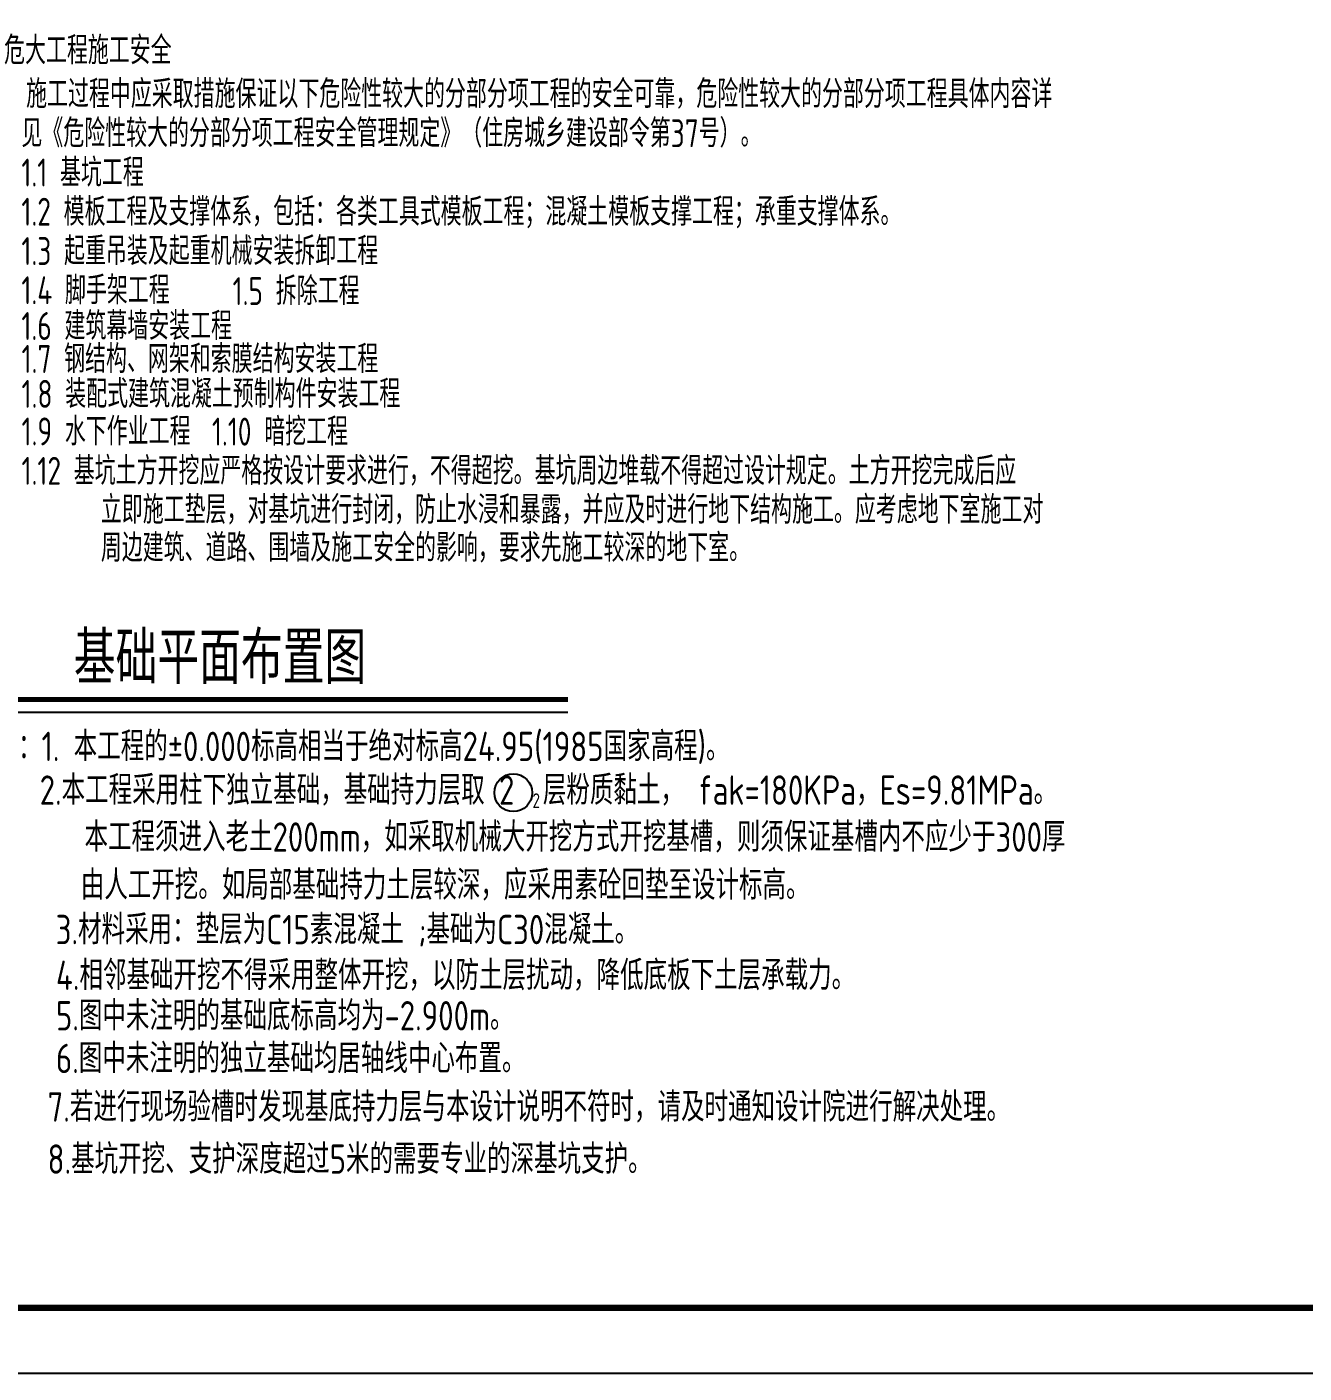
# Model space of a CAD drawing. Extents: x 169490 to 7584583, y -2399407 to 1374371.
# Drawn here: x 1389833 to 1409392, y 795791 to 816417 of the extents above; entities that cross this region are included whole.
import ezdxf

# ---------------------------------------------------------------- set-up
doc = ezdxf.new("R2010")
doc.units = 0
doc.header["$LTSCALE"] = 100
doc.linetypes.add('D3轴线点划线', pattern=[18.5, 12, -3, 0.5, -3])
for name, color, linetype in [('bangtu$0$TEXT', 7, 'CONTINUOUS'), ('C-DOTE', 8, 'D3轴线点划线'), ('S-BEAM-LINE1', 4, 'CONTINUOUS'), ('S-SLAB-RTEXT', 7, 'CONTINUOUS'), ('图框', 140, 'CONTINUOUS'), ('文字', 7, 'CONTINUOUS'), ('门编号', 6, 'CONTINUOUS')]:
    doc.layers.add(name, color=color, linetype=linetype)
doc.layers.add('承台', color=32, linetype='CONTINUOUS', lineweight=35)
doc.layers.add('砼柱', color=2, linetype='CONTINUOUS', lineweight=35)
doc.styles.add('-宋体-结构', font='tssdeng2.shx', dxfattribs={"width": 0.8, "bigfont": 'hztxt.shx'})
doc.styles.add('bangtu$0$FSJ', font='tssdeng.shx', dxfattribs={"width": 0.7, "bigfont": 'hztxt.shx'})
doc.styles.add('TSSD_REIN', font='tssdeng.shx', dxfattribs={"width": 0.7, "bigfont": 'hztxt.shx'})

# ---------------------------------------------------------------- blocks, each defined once
blk = doc.blocks.new('A$C0A6B0543')
at = {"layer": 'bangtu$0$TEXT', "style": 'bangtu$0$FSJ', "width": 0.75}
for s, p in [('危大工程施工安全', (-19, 7186)), ('施工过程中应采取措施保证以下危险性较大的分部分项工程的安全可靠，危险性较大的分部分项工程具体内容详', (296, 6560)), ('见《危险性较大的分部分项工程安全管理规定》（住房城乡建设部令第37号）。 ', (229, 5998)), ('1.1 基坑工程', (229, 5435)), ('1.2 模板工程及支撑体系，包括：各类工具式模板工程；混凝土模板支撑工程；承重支撑体系。 ', (229, 4873)), ('1.3 起重吊装及起重机械安装拆卸工程', (229, 4310)), ('1.4 脚手架工程', (229, 3748)), ('1.5 拆除工程 ', (3254, 3736)), ('1.6 建筑幕墙安装工程', (229, 3236)), ('1.7 钢结构、网架和索膜结构安装工程', (231, 2763)), ('1.8 装配式建筑混凝土预制构件安装工程', (231, 2263)), ('1.9 水下作业工程', (231, 1725)), ('1.10 暗挖工程', (2958, 1722)), ('1.12 基坑土方开挖应严格按设计要求进行，不得超挖。基坑周边堆载不得超过设计规定。土方开挖完成后应', (231, 1160)), ('立即施工垫层，对基坑进行封闭，防止水浸和暴露，并应及时进行地下结构施工。应考虑地下室施工对', (1367, 603)), ('周边建筑、道路、围墙及施工安全的影响，要求先施工较深的地下室。', (1367, 57))]:
    blk.add_text(s, height=400, dxfattribs=at).set_placement(p)
blk = doc.blocks.new('A$C1086545C')
at = {"layer": 'S-BEAM-LINE1', "ltscale": 10}
blk.add_blockref('A$C0A6B0543', (0, 0), dxfattribs=at)
blk = doc.blocks.new('A$C3EFE1363')
at = {"layer": '承台', "ltscale": 10}
blk.add_blockref('A$C1086545C', (0, 0), dxfattribs=at)

msp = doc.modelspace()

# ---------------------------------------------------------------- linework, layer by layer
at = {"layer": 'S-SLAB-RTEXT'}
msp.add_circle((1397281.4, 804683.2), 289.8, dxfattribs=at)
at = {"layer": '图框'}
msp.add_lwpolyline([(1385935.3, 795791.4), (1470035.3, 795791.4), (1470035.3, 855191.4), (1385935.3, 855191.4)], close=True, dxfattribs=at)
at = {"layer": '图框', "const_width": 100}
msp.add_lwpolyline([(1388435.3, 796791.4), (1469035.3, 796791.4), (1469035.3, 854191.4), (1388435.3, 854191.4)], close=True, dxfattribs=at)
at = {"layer": '文字'}
msp.add_line((1389335.4, 805916.6), (1398118.5, 805916.6), dxfattribs=at)
at = {"layer": '文字', "const_width": 75, "elevation": 0}
msp.add_lwpolyline([(1389335.4, 806112.5), (1398118.5, 806112.5)], dxfattribs=at)
at = {"layer": '砼柱', "ltscale": 10}
msp.add_lwpolyline([(1388435.3, 854191.4), (1462040.2, 854191.4), (1462040.2, 796791.4), (1388435.3, 796791.4)], close=True, dxfattribs=at)

# ---------------------------------------------------------------- block references
at = {"layer": 'C-DOTE', "ltscale": 10, "xscale": 1.0692, "yscale": 1.0692, "zscale": 1.0692}
msp.add_blockref('A$C3EFE1363', (1389503.4, 808160.7), dxfattribs=at)

# ---------------------------------------------------------------- texts
at = {"layer": 'S-SLAB-RTEXT', "style": '-宋体-结构', "width": 0.8}
for s, p in [('说明：1. 本工程的%%P0.000标高相当于绝对标高24.95(1985国家高程)。', (1388977.3, 805167.9)), ('2.本工程采用柱下独立基础，基础持力层取 2  层粉质黏土， fak=180KPa，Es=9.81MPa。 ', (1390028.7, 804498.6)), ('      本工程须进入老土200mm，如采取机械大开挖方式开挖基槽，则须保证基槽内不应少于300厚', (1389403.3, 803779)), ('      由人工开挖。如局部基础持力土层较深，应采用素砼回垫至设计标高。', (1389346.5, 803044.9)), ('    3.材料采用：垫层为C15素混凝土 ;基础为C30混凝土。 ', (1389399.3, 802361.8)), ('    4.相邻基础开挖不得采用整体开挖，以防土层扰动，降低底板下土层承载力。', (1389403.7, 801661.4)), ('    5.图中未注明的基础底标高均为-2.900m。', (1389403.7, 801041.1)), ('    6.图中未注明的独立基础均居轴线中心布置。', (1389403.7, 800387.5)), ('7.若进行现场验槽时发现基底持力层与本设计说明不符时，请及时通知设计院进行解决处理。', (1390149.1, 799643.4)), ('8.基坑开挖、支护深度超过5米的需要专业的深基坑支护。', (1390149.1, 798844.8))]:
    msp.add_text(s, height=450, dxfattribs=at).set_placement(p)
at = {"layer": 'S-SLAB-RTEXT', "color": 1, "style": '-宋体-结构', "width": 0.8}
msp.add_text('2', height=225, dxfattribs=at).set_placement((1397573.7, 804449.3))
at = {"layer": '门编号', "color": 7, "style": 'TSSD_REIN', "width": 0.8}
msp.add_text('基础平面布置图', height=800, dxfattribs=at).set_placement((1390550.1, 806347.8))

doc.saveas('drawing.dxf')
